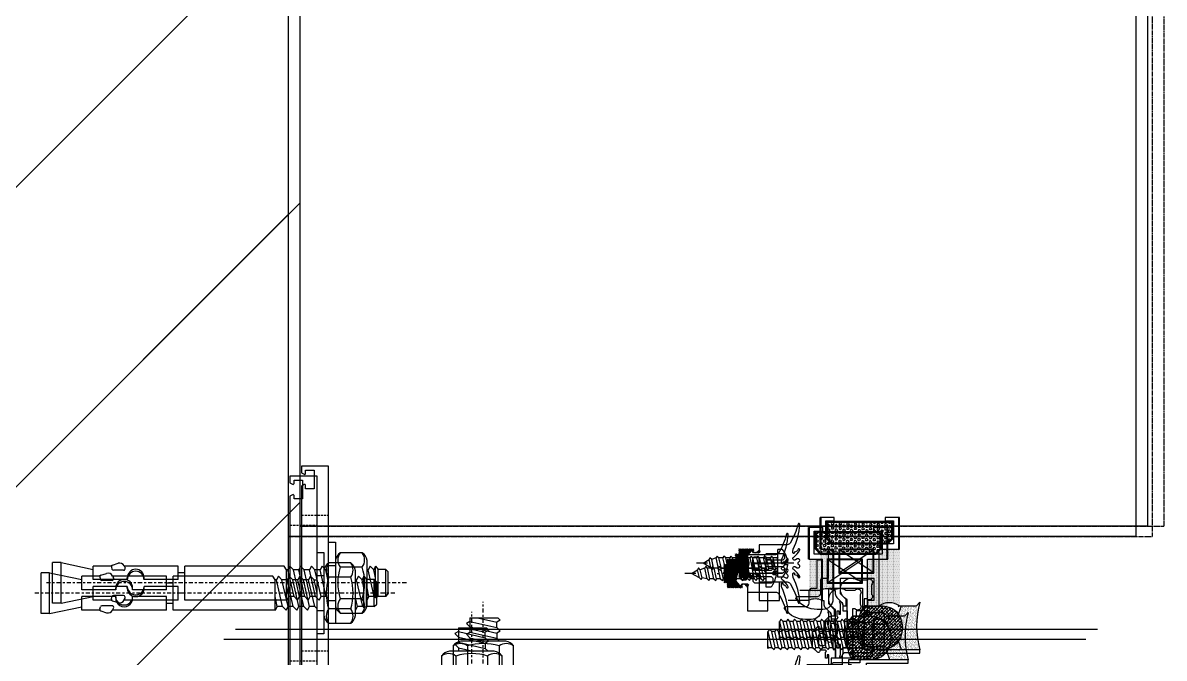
# Model space of a CAD drawing. Header units: inches. Extents: x 4821 to 127877, y 58012 to 433683.
# Drawn here: x 92413.6 to 92750.3, y 154196.6 to 154384.1 of the extents above; entities that cross this region are included whole.
import ezdxf

# ---------------------------------------------------------------- set-up
doc = ezdxf.new("R2010")
doc.units = ezdxf.units.IN
doc.header["$MEASUREMENT"] = 0
for name, pattern in [('$0$104-TYPICAL FLOOR$0$HIDDEN', [0.375, 0.25, -0.125]), ('$1$Center', [29.999999, 12, -6, 6, -6]), ('$1$DASHDOT', [25.4, 12.7, -6.35, 0, -6.35]), ('$1$DASHED', [19.05, 12.7, -6.35])]:
    doc.linetypes.add(name, pattern=pattern)
for name, color, linetype in [('$1$ACC', 2, 'Continuous'), ('$1$BEAM', 2, 'Continuous'), ('A-101 Plans Building B$0$A-LIN-10', 8, 'Continuous'), ('A-FURN-FIXD', 10, 'Continuous'), ('A-WAL-CMU', 7, 'Continuous'), ('COL FISRT$0$COL GROUND$0$Cloums$0$A-COL-HAT', 8, 'Continuous'), ('COL FISRT$0$COL GROUND$0$Cloums$0$A-COL-RFC', 210, 'Continuous')]:
    doc.layers.add(name, color=color, linetype=linetype)

# ---------------------------------------------------------------- blocks, each defined once
blk = doc.blocks.new('COL FISRT')
at = {"layer": 'COL FISRT$0$COL GROUND$0$Cloums$0$A-COL-HAT'}
h = blk.add_hatch(dxfattribs=at)
h.set_pattern_fill('ANSI31', color=256, scale=500)
h.set_pattern_definition([(45, (1132937.42, -1550303.88), (-44.194174, 44.194174), [])])
h.paths.add_polyline_path([(1200077.91, -1522172.04), (1200077.91, -1518497.09), (1200078.14, -1518497.09), (1200077.67, -1517122.13), (1199432.13, -1517122.04), (1192527.91, -1517122.04), (1192527.91, -1520072.04), (1192827.91, -1520072.04), (1192827.91, -1517422.04), (1199780.89, -1517422.04), (1199777.91, -1519822.04), (1195677.91, -1519822.04), (1195677.91, -1522172.04), (1195977.91, -1522172.04), (1195977.91, -1520122.04), (1199777.91, -1520122.04), (1199777.91, -1522172.04)])
at = {"layer": 'COL FISRT$0$COL GROUND$0$Cloums$0$A-COL-RFC', "linetype": 'Continuous', "elevation": 0}
blk.add_lwpolyline([(1200077.91, -1522172.04), (1200077.91, -1517122.13), (1199783.88, -1517122.04), (1192527.91, -1517122.04), (1192527.91, -1520072.04), (1192827.91, -1520072.04), (1192827.91, -1517422.04), (1199777.91, -1517422.04), (1199777.91, -1519822.04), (1195677.91, -1519822.04), (1195677.91, -1522172.04), (1195977.91, -1522172.04), (1195977.91, -1520122.04), (1199777.91, -1520122.04), (1199777.91, -1522172.04), (1200077.91, -1522172.04)], dxfattribs=at)
blk = doc.blocks.new('$1$M6x25')
at = {"color": 71}
for p, q in [((-6, 4.5), (-6, -4.5)), ((0, 5), (-5.5, 5)), ((0, 5), (0, -5)), ((0.82, 2.34), (0, 2.34)), ((1.19, 3), (0.82, 2.34)), ((0.82, 2.34), (1.88, -2.34)), ((1.85, 2.34), (1.19, 3)), ((1.85, 2.34), (2.91, -2.34)), ((2.82, 2.34), (1.85, 2.34)), ((3.19, 3), (2.82, 2.34)), ((2.82, 2.34), (3.88, -2.34)), ((3.85, 2.34), (3.19, 3)), ((3.85, 2.34), (4.91, -2.34)), ((4.82, 2.34), (3.85, 2.34)), ((5.19, 3), (4.82, 2.34)), ((4.82, 2.34), (5.88, -2.34)), ((5.85, 2.34), (5.19, 3)), ((5.85, 2.34), (6.91, -2.34)), ((6.82, 2.34), (5.85, 2.34)), ((7.19, 3), (6.82, 2.34)), ((6.82, 2.34), (7.88, -2.34)), ((7.85, 2.34), (7.19, 3)), ((7.85, 2.34), (8.91, -2.34)), ((8.82, 2.34), (7.85, 2.34)), ((9.19, 3), (8.82, 2.34)), ((8.82, 2.34), (9.88, -2.34)), ((9.85, 2.34), (9.19, 3)), ((9.85, 2.34), (10.91, -2.34)), ((10.82, 2.34), (9.85, 2.34)), ((11.19, 3), (10.82, 2.34)), ((10.82, 2.34), (11.88, -2.34)), ((11.85, 2.34), (11.19, 3)), ((11.85, 2.34), (12.91, -2.34)), ((12.82, 2.34), (11.85, 2.34)), ((13.19, 3), (12.82, 2.34)), ((12.82, 2.34), (13.88, -2.34)), ((13.85, 2.34), (13.19, 3)), ((13.85, 2.34), (14.91, -2.34)), ((14.82, 2.34), (13.85, 2.34)), ((15.19, 3), (14.82, 2.34)), ((14.82, 2.34), (15.88, -2.34)), ((15.85, 2.34), (15.19, 3)), ((15.85, 2.34), (16.91, -2.34)), ((16.82, 2.34), (15.85, 2.34)), ((17.19, 3), (16.82, 2.34)), ((16.82, 2.34), (17.88, -2.34)), ((17.85, 2.34), (17.19, 3)), ((17.85, 2.34), (18.91, -2.34)), ((18.82, 2.34), (17.85, 2.34)), ((19.19, 3), (18.82, 2.34)), ((18.82, 2.34), (19.88, -2.34)), ((19.85, 2.34), (19.19, 3)), ((19.85, 2.34), (20.91, -2.34)), ((20.82, 2.34), (19.85, 2.34)), ((21.19, 3), (20.82, 2.34)), ((20.82, 2.34), (21.88, -2.34)), ((21.85, 2.34), (21.19, 3)), ((21.85, 2.34), (22.91, -2.34)), ((22.82, 2.34), (21.85, 2.34)), ((23.19, 3), (22.82, 2.34)), ((22.82, 2.34), (23.88, -2.34)), ((23.85, 2.34), (23.19, 3)), ((23.85, 2.34), (24.91, -2.34)), ((24.82, 2.34), (23.85, 2.34)), ((25, 2.66), (24.82, 2.34)), ((24.82, 2.34), (25, 1.56)), ((25, 2.66), (25, -2.34)), ((1.88, -2.34), (0, -2.34)), ((1.88, -2.34), (2.54, -3)), ((2.54, -3), (2.91, -2.34)), ((2.91, -2.34), (3.88, -2.34)), ((3.88, -2.34), (4.54, -3)), ((4.54, -3), (4.91, -2.34)), ((4.91, -2.34), (5.88, -2.34)), ((5.88, -2.34), (6.54, -3)), ((6.54, -3), (6.91, -2.34)), ((6.91, -2.34), (7.88, -2.34)), ((7.88, -2.34), (8.54, -3)), ((8.54, -3), (8.91, -2.34)), ((8.91, -2.34), (9.88, -2.34)), ((9.88, -2.34), (10.54, -3)), ((10.54, -3), (10.91, -2.34)), ((10.91, -2.34), (11.88, -2.34)), ((11.88, -2.34), (12.54, -3)), ((12.54, -3), (12.91, -2.34)), ((12.91, -2.34), (13.88, -2.34)), ((13.88, -2.34), (14.54, -3)), ((14.54, -3), (14.91, -2.34)), ((14.91, -2.34), (15.88, -2.34)), ((15.88, -2.34), (16.54, -3)), ((16.54, -3), (16.91, -2.34)), ((16.91, -2.34), (17.88, -2.34)), ((17.88, -2.34), (18.54, -3)), ((18.54, -3), (18.91, -2.34)), ((18.91, -2.34), (19.88, -2.34)), ((19.88, -2.34), (20.54, -3)), ((20.54, -3), (20.91, -2.34)), ((20.91, -2.34), (21.88, -2.34)), ((21.88, -2.34), (22.54, -3)), ((22.54, -3), (22.91, -2.34)), ((22.91, -2.34), (23.88, -2.34)), ((23.88, -2.34), (24.54, -3)), ((24.54, -3), (24.91, -2.34)), ((24.91, -2.34), (25, -2.34)), ((0, -5), (-5.5, -5))]:
    blk.add_line(p, q, dxfattribs=at)
at = {"color": 2, "linetype": '$1$Center', "ltscale": 10}
blk.add_line((-7.77, 0), (26.88, 0), dxfattribs=at)
at = {"color": 71, "linetype": '$1$DASHED', "ltscale": 100}
for p, q in [((-6, 2.89), (-3, 2.89)), ((-6, 1.44), (-3, 1.44)), ((-6, -1.44), (-3, -1.44)), ((-6, -2.89), (-3, -2.89))]:
    blk.add_line(p, q, dxfattribs=at)
at = {"color": 71}
for centre, start, end in [((-5.5, 4.5), 90, 180), ((-5.5, -4.5), 180, 270)]:
    blk.add_arc(centre, 0.5, start, end, dxfattribs=at)
at = {"color": 71, "linetype": '$1$DASHED', "ltscale": 100}
for centre, radius, start, end in [((-4.2, 2.17), 1.4, 329.0209, 30.9791), ((-8.11, 0), 5.31, 344.2222, 15.7778), ((-4.2, -2.17), 1.4, 329.0209, 30.9791)]:
    blk.add_arc(centre, radius, start, end, dxfattribs=at)
blk = doc.blocks.new('$1$butile2')
h = blk.add_hatch(color=11)
h.dxf.hatch_style = 1
h.paths.add_polyline_path([(9.3, 0.2), (0, 0.2), (0, 0), (9.3, 0)])
at = {"color": 11}
blk.add_lwpolyline([(9.3, 0.2), (0, 0.2), (0, 0), (9.3, 0)], close=True, dxfattribs=at)
blk = doc.blocks.new('$1$inner silicone')
h = blk.add_hatch()
h.set_pattern_fill('DOTS', scale=4)
h.paths.add_polyline_path([(12.2, 0), (12.2, -0.2), (12.2, -4), (0, -4, 0.23607), (0, 0)])
at = {"color": 7}
blk.add_line((12.2, -0.2), (12.2, 0), dxfattribs=at)
blk.add_arc((-4, -2), 4.47, 333.4347, 26.5653, dxfattribs=at)
blk = doc.blocks.new('$1$outer silicone')
h = blk.add_hatch()
h.set_pattern_fill('DOTS', scale=4)
h.paths.add_polyline_path([(16.7, 0), (16.7, -5.8), (16.7, -6), (0, -6, 0.293351), (0, 0)])
at = {"color": 7}
blk.add_line((16.7, -5.8), (16.7, -6), dxfattribs=at)
blk.add_arc((-4.67, -3), 5.55, 327.3018, 32.6982, dxfattribs=at)
blk = doc.blocks.new('$1$GTSY500112')
at = {"layer": 'A-FURN-FIXD'}
blk.add_lwpolyline([(5.93, -11.75, 0.57735), (5.07, -11.75, -1), (4.2, -11.25), (4.49, -10.75, 0.965781), (3.64, -10.22, -0.138673), (1.56, -11.98, -1.037842), (1.37, -11.52, 0.283592), (2.23, -10.43, -0.584426), (2.31, -10.4, 1.39494), (2.44, -10), (1.75, -10, 0.111575), (1.32, -10.1, -0.09543), (-6.01, -12, -0.91232), (-6.08, -11.51, 0.076551), (-0.47, -9.14, 0.260148), (0, -8.29), (0, 0), (1.56, 0), (2.11, -0.24), (2.45, 0.05), (2.45, 1.67), (1.96, 1.89), (1.81, 2.1), (1.92, 2.38), (3.29, 3.53), (5.21, 3.03), (5.79, 3.03), (7.71, 3.53), (9.08, 2.38), (9.19, 2.1), (9.03, 1.89), (8.55, 1.67), (8.55, 0.05), (8.88, -0.24), (9.44, 0), (11, 0), (11, -8.29, 0.260148), (11.47, -9.14, 0.076551), (17.08, -11.51, -0.91232), (17, -12, -0.09543), (9.68, -10.1, 0.111575), (9.25, -10), (8.55, -10, 1.39494), (8.69, -10.4, -0.584426), (8.77, -10.43, 0.283592), (9.62, -11.52, -1.037842), (9.43, -11.98, -0.138673), (7.36, -10.22, 0.965781), (6.51, -10.75), (6.8, -11.25, -1)], format="xyb", close=True, dxfattribs=at)
for points in [[(4.13, -0.07), (3.64, 0.42), (3.64, 1.47), (4.13, 1.96), (6.87, 1.96), (7.36, 1.47), (7.36, 0.42), (6.87, -0.07)], [(4.01, -1.58), (4.5, -2.07), (4.5, -7.11), (4.01, -7.6), (3.19, -7.6), (2.7, -7.11), (2.7, -2.07), (3.19, -1.58)], [(7.81, -7.6), (6.99, -7.6), (6.5, -7.11), (6.5, -2.07), (6.99, -1.58), (7.81, -1.58), (8.3, -2.07), (8.3, -7.11)]]:
    blk.add_lwpolyline(points, close=True, dxfattribs=at)
blk = doc.blocks.new('$1$GTSY500502')
at = {"color": 151}
blk.add_lwpolyline([(-1.78, 2.38, -0.668179), (-2.07, 1.7), (-2.35, 1.7), (-2.35, 0), (-2.01, -0.29), (-1.68, 0), (0, 0), (0, -0.49), (-1, -0.49), (-1, -0.99), (1.91, -0.99, 0.15392), (2.48, -0.81, -0.807191), (2.77, -1.07, -0.191853), (2.18, -1.52, -0.072848), (0.68, -1.72), (0, -1.72), (0, -3), (-2.5, -3), (-2.5, -2.5, 0.414214), (-2.8, -2.2), (-8.2, -2.2, 0.414214), (-8.5, -2.5), (-8.5, -3), (-11, -3), (-11, -1.72), (-11.68, -1.72, -0.072848), (-13.18, -1.52, -0.191853), (-13.77, -1.07, -0.807191), (-13.48, -0.81, 0.15392), (-12.91, -0.99), (-10, -0.99), (-10, -0.49), (-11, -0.49), (-11, 0), (-9.32, 0), (-8.99, -0.29), (-8.65, 0), (-8.65, 1.7), (-8.93, 1.7, -0.668179), (-9.22, 2.38), (-7.8, 3.8), (-3.2, 3.8)], format="xyb", close=True, dxfattribs=at)
blk.add_lwpolyline([(-3.64, 0.49), (-4.13, 0), (-6.87, 0), (-7.36, 0.49), (-7.36, 1.47), (-6.87, 1.96), (-4.13, 1.96), (-3.64, 1.47)], close=True, dxfattribs=at)
blk = doc.blocks.new('$1$RHS4.2x22')
at = {"layer": 'A-FURN-FIXD'}
for p, q in [((1.42, 4.1), (0, 4.1)), ((0, -4.1), (0, 4.1)), ((-22, 0), (-20.26, 1.09)), ((-19.72, -1.3), (-22, 0)), ((-19.98, 1.61), (-20.26, 1.09)), ((-19.72, -1.3), (-20.26, 1.09)), ((-19.45, 1.09), (-19.98, 1.61)), ((-18.23, 1.58), (-19.45, 1.09)), ((-18.91, -1.3), (-19.45, 1.09)), ((-17.85, 2.1), (-18.13, 1.58)), ((-17.42, -1.58), (-18.13, 1.58)), ((-17.33, 1.58), (-17.85, 2.1)), ((-16.14, 1.58), (-17.33, 1.58)), ((-16.61, -1.58), (-17.33, 1.58)), ((-15.85, 2.1), (-16.14, 1.58)), ((-15.42, -1.58), (-16.14, 1.58)), ((-15.33, 1.58), (-15.85, 2.1)), ((-14.61, -1.58), (-15.33, 1.58)), ((-14.14, 1.58), (-15.33, 1.58)), ((-13.85, 2.1), (-14.14, 1.58)), ((-13.43, -1.58), (-14.14, 1.58)), ((-13.33, 1.58), (-13.85, 2.1)), ((-12.62, -1.58), (-13.33, 1.58)), ((-12.14, 1.58), (-13.33, 1.58)), ((-11.86, 2.1), (-12.14, 1.58)), ((-11.43, -1.58), (-12.14, 1.58)), ((-11.33, 1.58), (-11.86, 2.1)), ((-10.62, -1.58), (-11.33, 1.58)), ((-10.15, 1.58), (-11.33, 1.58)), ((-9.86, 2.1), (-10.15, 1.58)), ((-9.43, -1.58), (-10.15, 1.58)), ((-9.86, 2.1), (-9.34, 1.58)), ((-8.62, -1.58), (-9.34, 1.58)), ((-8.15, 1.58), (-9.34, 1.58)), ((-7.86, 2.1), (-8.15, 1.58)), ((-7.43, -1.58), (-8.15, 1.58)), ((-7.34, 1.58), (-7.86, 2.1)), ((-6.63, -1.58), (-7.34, 1.58)), ((-6.15, 1.58), (-7.34, 1.58)), ((-5.86, 2.1), (-6.15, 1.58)), ((-5.44, -1.58), (-6.15, 1.58)), ((-5.34, 1.58), (-5.86, 2.1)), ((-4.63, -1.58), (-5.34, 1.58)), ((-4.15, 1.58), (-5.34, 1.58)), ((-3.87, 2.1), (-4.15, 1.58)), ((-3.44, -1.58), (-4.15, 1.58)), ((-3.44, -1.58), (-4.15, 1.58)), ((-3.34, 1.58), (-3.87, 2.1)), ((-2.63, -1.58), (-3.34, 1.58)), ((-2.16, 1.58), (-3.34, 1.58)), ((-1.87, 2.1), (-2.16, 1.58)), ((-1.44, -1.58), (-2.16, 1.58)), ((-1.35, 1.58), (-1.87, 2.1)), ((-0.63, -1.58), (-1.35, 1.58)), ((-0.16, 1.58), (-1.35, 1.58)), ((0, 1.87), (-0.16, 1.58)), ((0, 0.87), (-0.16, 1.58)), ((3.05, 0.46), (2.04, 0.46)), ((2.04, -0.46), (2.04, 0.46)), ((-19.72, -1.3), (-19.2, -1.82)), ((-19.2, -1.82), (-18.91, -1.3)), ((-17.42, -1.58), (-18.91, -1.3)), ((-17.42, -1.58), (-16.9, -2.1)), ((-16.9, -2.1), (-16.61, -1.58)), ((-15.42, -1.58), (-16.61, -1.58)), ((-15.42, -1.58), (-14.9, -2.1)), ((-14.9, -2.1), (-14.61, -1.58)), ((-13.43, -1.58), (-14.61, -1.58)), ((-13.43, -1.58), (-12.9, -2.1)), ((-12.9, -2.1), (-12.62, -1.58)), ((-11.43, -1.58), (-12.62, -1.58)), ((-11.43, -1.58), (-10.91, -2.1)), ((-10.91, -2.1), (-10.62, -1.58)), ((-9.43, -1.58), (-10.62, -1.58)), ((-9.43, -1.58), (-8.91, -2.1)), ((-8.91, -2.1), (-8.62, -1.58)), ((-7.43, -1.58), (-8.62, -1.58)), ((-7.43, -1.58), (-6.91, -2.1)), ((-6.91, -2.1), (-6.63, -1.58)), ((-5.44, -1.58), (-6.63, -1.58)), ((-5.44, -1.58), (-4.91, -2.1)), ((-4.91, -2.1), (-4.63, -1.58)), ((-3.44, -1.58), (-4.63, -1.58)), ((-3.44, -1.58), (-2.92, -2.1)), ((-2.92, -2.1), (-2.63, -1.58)), ((-1.44, -1.58), (-2.63, -1.58)), ((-1.44, -1.58), (-0.92, -2.1)), ((-0.92, -2.1), (-0.63, -1.58)), ((0, -1.58), (-0.63, -1.58)), ((3.05, -0.46), (2.04, -0.46)), ((1.42, -4.1), (0, -4.1))]:
    blk.add_line(p, q, dxfattribs=at)
at = {"layer": 'A-FURN-FIXD', "linetype": '$1$DASHDOT'}
blk.add_line((4.78, 0), (-24, 0), dxfattribs=at)
at = {"layer": 'A-FURN-FIXD'}
for centre, start, end in [((-5.01, -0.91), 9.6294, 37.9057), ((-5.01, 0.91), 322.0943, 350.3706)]:
    blk.add_arc(centre, 8.15, start, end, dxfattribs=at)
blk = doc.blocks.new('$1$Fixed bracket Plan')
at = {"layer": 'A-FURN-FIXD'}
for p, q in [((8, 100), (0, 100)), ((0, 100), (0, 98.02)), ((0, 98.02), (0.75, 97.59)), ((1.2, 97.85), (1.2, 98.8)), ((1.2, 98.8), (3.7, 98.8)), ((3.7, 98.8), (3.7, 93.3)), ((8, 33), (8, 100)), ((0.75, 94.51), (0, 94.08)), ((0, 94.08), (0, 25.92)), ((1.2, 93.3), (1.2, 94.25)), ((3.7, 93.3), (1.2, 93.3)), ((8, 53.5), (8, 77.5)), ((8, 77.5), (10, 77.5)), ((10, 77.5), (10, 53.5)), ((-73.41, 59.5), (-73.41, 71.5)), ((-70.91, 71.5), (-73.41, 71.5)), ((-70.91, 59.5), (-70.91, 71.5)), ((-70.91, 71.5), (-61.41, 69.46)), ((-55.76, 70.78), (-54.12, 71.3)), ((-61.41, 66.5), (-61.41, 70.46)), ((-56.08, 70.46), (-61.41, 70.46)), ((-56.09, 70.18), (-55.94, 69.61)), ((-52.49, 69.24), (-55.46, 69.24)), ((-52.31, 70.52), (-52.04, 69.95)), ((-36.41, 70.46), (-52.28, 70.46)), ((-36.41, 66.5), (-36.41, 70.46)), ((-34.41, 68.46), (-36.41, 68.46)), ((-5.09, 70.46), (-34.41, 70.46)), ((-34.41, 60.46), (-34.41, 70.46)), ((-4.41, 69.42), (-5.09, 70.46)), ((-4.41, 60.5), (-4.41, 69.42)), ((-3.98, 69.42), (-4.41, 69.42)), ((-3.4, 70.46), (-3.98, 69.42)), ((-2.19, 61.51), (-3.98, 69.42)), ((-2.36, 69.42), (-3.4, 70.46)), ((-0.57, 61.51), (-2.36, 69.42)), ((-0.82, 69.42), (-2.36, 69.42)), ((-0.24, 70.46), (-0.82, 69.42)), ((0.97, 61.51), (-0.82, 69.42)), ((0.81, 69.42), (-0.24, 70.46)), ((2.6, 61.51), (0.81, 69.42)), ((2.35, 69.42), (0.81, 69.42)), ((2.92, 70.46), (2.35, 69.42)), ((4.14, 61.51), (2.35, 69.42)), ((3.97, 69.42), (2.92, 70.46)), ((5.76, 61.51), (3.97, 69.42)), ((5.51, 69.42), (3.97, 69.42)), ((6.09, 70.46), (5.51, 69.42)), ((7.3, 61.51), (5.51, 69.42)), ((7.14, 69.42), (6.09, 70.46)), ((8, 65.6), (7.14, 69.42)), ((7.14, 69.42), (8, 69.42)), ((8, 70.66), (10, 70.66)), ((17.92, 70.17), (11.43, 70.17)), ((19.68, 69.42), (19.35, 69.42)), ((20.25, 70.46), (19.68, 69.42)), ((21.47, 61.51), (19.68, 69.42)), ((21.3, 69.42), (20.26, 70.46)), ((21.84, 70.46), (21.3, 69.42)), ((21.84, 67.02), (21.3, 69.42)), ((21.84, 61.13), (21.84, 70.46)), ((21.84, 70.46), (22.59, 69.5)), ((22.59, 61.5), (22.59, 69.5)), ((24.84, 69.5), (22.59, 69.5)), ((24.84, 61.5), (24.84, 69.5)), ((24.84, 69.5), (25.59, 68.75)), ((25.59, 62.25), (25.59, 68.75)), ((-51.41, 66.5), (-61.41, 66.5)), ((-61.41, 60.46), (-61.41, 64.5)), ((-51.41, 64.5), (-61.41, 64.5)), ((-51.41, 66.5), (-51.41, 67.04)), ((-51.41, 63.96), (-51.41, 64.5)), ((-46.41, 66.5), (-46.41, 67.04)), ((-36.41, 66.5), (-46.41, 66.5)), ((-36.41, 64.5), (-46.41, 64.5)), ((-46.41, 63.96), (-46.41, 64.5)), ((-36.41, 60.46), (-36.41, 64.5)), ((-3.73, 61.51), (-4.41, 64.48)), ((19.92, 61.51), (19.35, 64.05)), ((-70.91, 59.5), (-61.41, 61.46)), ((-56.09, 60.82), (-55.94, 61.39)), ((-52.49, 61.76), (-55.46, 61.76)), ((-52.31, 60.48), (-52.04, 61.05)), ((-34.41, 62.46), (-36.41, 62.46)), ((-4.31, 60.46), (-3.73, 61.51)), ((-2.19, 61.51), (-3.73, 61.51)), ((-2.19, 61.51), (-1.14, 60.46)), ((-1.14, 60.46), (-0.57, 61.51)), ((0.97, 61.51), (-0.57, 61.51)), ((0.97, 61.51), (2.02, 60.46)), ((2.02, 60.46), (2.6, 61.51)), ((4.14, 61.51), (2.6, 61.51)), ((4.14, 61.51), (5.19, 60.46)), ((5.19, 60.46), (5.76, 61.51)), ((7.3, 61.51), (5.76, 61.51)), ((7.3, 61.51), (8, 60.81)), ((17.92, 60.82), (11.43, 60.82)), ((19.35, 60.46), (19.92, 61.51)), ((21.47, 61.51), (19.92, 61.51)), ((21.47, 61.51), (21.84, 61.13)), ((22.59, 61.5), (21.84, 61.13)), ((24.84, 61.5), (22.59, 61.5)), ((24.84, 61.5), (25.59, 62.25)), ((-70.91, 59.5), (-73.41, 59.5)), ((-56.05, 60.46), (-61.41, 60.46)), ((-55.76, 60.22), (-54.12, 59.7)), ((-36.41, 60.46), (-52.32, 60.46)), ((-4.31, 60.46), (-34.41, 60.46)), ((-4.41, 60.56), (-4.31, 60.46)), ((8, 60.34), (10, 60.34)), ((49.69, 54.13), (48.65, 53.56)), ((49.69, 55.26), (57.94, 55.26)), ((49.69, 55.26), (49.69, 54.13)), ((49.69, 54.13), (49.69, 52.5)), ((49.69, 54.13), (57.61, 52.34)), ((51.89, 55.26), (57.61, 53.96)), ((58.65, 54.54), (57.61, 53.96)), ((57.61, 52.34), (57.61, 53.96)), ((57.94, 55.26), (58.65, 54.54)), ((10, 53.5), (8, 53.5)), ((49.69, 52.51), (48.65, 53.56)), ((48.65, 50.39), (49.69, 50.97)), ((49.69, 52.51), (57.61, 50.72)), ((49.69, 52.51), (49.69, 50.97)), ((49.69, 50.97), (57.61, 49.18)), ((57.61, 52.34), (58.65, 51.29)), ((58.65, 51.29), (57.61, 50.72)), ((57.61, 50.72), (57.61, 49.18)), ((60.25, 48.35), (47.05, 48.35)), ((49.69, 49.34), (48.65, 50.39)), ((49.69, 49.34), (54.09, 48.35)), ((49.69, 49.34), (49.69, 48.35)), ((57.61, 49.18), (58.43, 48.35)), ((44.73, 46.92), (44.73, 40.43)), ((48.98, 46.92), (48.98, 40.43)), ((58.33, 46.92), (58.33, 40.43)), ((62.58, 40.43), (62.58, 46.92))]:
    blk.add_line(p, q, dxfattribs=at)
at = {"layer": 'A-FURN-FIXD', "linetype": '$1$DASHED', "ltscale": 0.05}
for p, q in [((0, 85.5), (8, 85.5)), ((0, 45.5), (8, 45.5))]:
    blk.add_line(p, q, dxfattribs=at)
at = {"layer": 'A-FURN-FIXD', "linetype": '$1$Center', "ltscale": 0.1}
for p, q in [((30.95, 65.5), (-75.79, 65.5)), ((53.65, -48.26), (53.65, 59.93))]:
    blk.add_line(p, q, dxfattribs=at)
at = {"layer": 'A-FURN-FIXD'}
blk.add_lwpolyline([(11.43, 74.42, 0.202618), (10, 72.1), (10, 58.9, 0.202618), (11.43, 56.57), (17.92, 56.57, 0.202618), (19.35, 58.9), (19.35, 72.1, 0.202618), (17.92, 74.42)], format="xyb", close=True, dxfattribs=at)
for points in [[(11.43, 74.42, 0.330304), (11.43, 70.17, 0.151843), (11.43, 60.82, 0.330304), (11.43, 56.57)], [(17.92, 56.57, 0.330304), (17.92, 60.82, 0.151843), (17.92, 70.17, 0.330304), (17.92, 74.42)]]:
    blk.add_lwpolyline(points, format="xyb", dxfattribs=at)
for centre, radius, start, end in [((0.9, 97.85), 0.3, 240, 0), ((0.9, 94.25), 0.3, 360, 120), ((-55.61, 70.31), 0.5, 107.63, 195.0687), ((-53.66, 69.87), 1.5, 25.4904, 107.63), ((-55.46, 69.74), 0.5, 195.0687, 270), ((-52.49, 69.74), 0.5, 270, 25.4904), ((-48.91, 67.04), 2.5, 0, 180), ((-48.91, 66.45), 2.5, 0, 180), ((-48.91, 64.49), 2.5, 180, 0), ((-55.61, 60.69), 0.5, 164.9313, 252.37), ((-55.46, 61.26), 0.5, 90, 164.9313), ((-52.49, 61.26), 0.5, 334.5096, 90), ((-48.91, 63.96), 2.5, 180, 0), ((-53.66, 61.13), 1.5, 252.37, 334.5096), ((47.57, 44.89), 3.5, 98.6993, 144.5157), ((46.85, 44.06), 3.57, 53.4429, 126.5571), ((53.65, 31.88), 15.75, 72.7319, 107.2681), ((60.45, 44.06), 3.57, 53.4429, 126.5571), ((59.73, 44.89), 3.5, 35.4843, 81.3007)]:
    blk.add_arc(centre, radius, start, end, dxfattribs=at)
blk = doc.blocks.new('$1$silicone2')
at = {"ltscale": 0.5}
h = blk.add_hatch(dxfattribs=at)
h.set_pattern_fill('ANSI38', color=21, scale=5.416667, style=0)
h.set_pattern_definition([(45, (28504.06546, 7659.8265), (-0.478770216, 0.478770216), []), (135, (28504.06546, 7659.8265), (-1.43631065, 0.478770216), [1.692708333, -1.015625])])
h.paths.add_polyline_path([(-12.41, 16.77), (-12.72, 16.52), (-12.91, 16.28), (-13.01, 16.04), (-13.03, 15.8), (-13, 15.57), (-12.95, 15.33), (-12.88, 15.09), (-12.82, 14.85), (-12.79, 14.61), (-12.79, 14.35), (-12.8, 14.07), (-12.83, 13.76), (-12.87, 13.43), (-12.9, 13.05), (-12.93, 12.63), (-12.95, 12.15), (-12.95, 11.61), (-12.92, 11.03), (-12.86, 10.41), (-12.75, 9.78), (-12.59, 9.14), (-12.37, 8.52), (-12.07, 7.92), (-11.7, 7.36), (-11.24, 6.85), (-10.71, 6.41), (-10.11, 6.02), (-9.45, 5.7), (-8.75, 5.45), (-8.02, 5.26), (-7.27, 5.15), (-6.5, 5.11), (-5.73, 5.15), (-4.98, 5.26), (-4.25, 5.45), (-3.55, 5.7), (-2.89, 6.02), (-2.29, 6.41), (-1.76, 6.85), (-1.3, 7.36), (-0.93, 7.92), (-0.63, 8.52), (-0.41, 9.14), (-0.25, 9.78), (-0.14, 10.41), (-0.08, 11.03), (-0.05, 11.61), (-0.05, 12.15), (-0.07, 12.63), (-0.1, 13.05), (-0.13, 13.43), (-0.17, 13.76), (-0.2, 14.07), (-0.21, 14.35), (-0.21, 14.61), (-0.18, 14.85), (-0.12, 15.09), (-0.05, 15.33), (0, 15.57), (0.03, 15.8), (0.01, 16.04), (-0.09, 16.28), (-0.28, 16.52), (-0.59, 16.77), (-1.03, 17.02), (-1.59, 17.28), (-2.25, 17.52), (-3, 17.73), (-3.81, 17.92), (-4.68, 18.07), (-5.58, 18.16), (-6.5, 18.19), (-7.42, 18.16), (-8.32, 18.07), (-9.19, 17.92), (-10, 17.73), (-10.75, 17.52), (-11.41, 17.28), (-11.97, 17.02)])
h = blk.add_hatch()
h.set_pattern_fill('AR-SAND', color=11, scale=0.325)
h.set_pattern_definition([(37.5, (28504.06546, 7705.84134), (-0.020472841, 0.626217725), [0, -0.494, 0, -0.5525, 0, -0.528125]), (7.5, (28504.0655, 7705.8413), (0.57517743, 0.917197471), [0, -0.2665, 0, -0.44525, 0, -0.170625]), (327.5, (28503.6657, 7705.84134), (1.012096105, 0.001839192), [0, -0.1625, 0, -0.585, 0, -0.76375]), (317.5, (28503.6657, 7705.8413), (0.976991146, 0.285244559), [0, -0.08125, 0, -0.3835, 0, -0.43875])])
edge = h.paths.add_edge_path()
edge.add_arc((-7.69, -32.01), 32.92, 88.3807, 99.2846)
edge.add_line((-13, 0.48), (-13, 5.42))
edge.add_line((-13, 5.42), (-10.47, 6.26))
edge.add_line((-10.47, 6.26), (-10.11, 6.02))
edge.add_line((-10.11, 6.02), (-9.45, 5.7))
edge.add_line((-9.45, 5.7), (-8.75, 5.45))
edge.add_line((-8.75, 5.45), (-8.02, 5.26))
edge.add_line((-8.02, 5.26), (-7.27, 5.15))
edge.add_line((-7.27, 5.15), (-6.5, 5.11))
edge.add_line((-6.5, 5.11), (-5.73, 5.15))
edge.add_line((-5.73, 5.15), (-4.98, 5.26))
edge.add_line((-4.98, 5.26), (-4.25, 5.45))
edge.add_line((-4.25, 5.45), (-3.55, 5.7))
edge.add_line((-3.55, 5.7), (-2.89, 6.02))
edge.add_line((-2.89, 6.02), (-2.53, 6.26))
edge.add_line((-2.53, 6.26), (0, 5.42))
edge.add_line((0, 5.42), (0, 0))
edge.add_arc((-6.5, -23.05), 23.95, 74.2533, 90.6193)
at = {"color": 21, "ltscale": 0.5}
blk.add_lwpolyline([(-12.41, 16.77), (-12.72, 16.52), (-12.91, 16.28), (-13.01, 16.04), (-13.03, 15.8), (-13, 15.57), (-12.95, 15.33), (-12.88, 15.09), (-12.82, 14.85), (-12.79, 14.61), (-12.79, 14.35), (-12.8, 14.07), (-12.83, 13.76), (-12.87, 13.43), (-12.9, 13.05), (-12.93, 12.63), (-12.95, 12.15), (-12.95, 11.61), (-12.92, 11.03), (-12.86, 10.41), (-12.75, 9.78), (-12.59, 9.14), (-12.37, 8.52), (-12.07, 7.92), (-11.7, 7.36), (-11.24, 6.85), (-10.71, 6.41), (-10.11, 6.02), (-9.45, 5.7), (-8.75, 5.45), (-8.02, 5.26), (-7.27, 5.15), (-6.5, 5.11), (-5.73, 5.15), (-4.98, 5.26), (-4.25, 5.45), (-3.55, 5.7), (-2.89, 6.02), (-2.29, 6.41), (-1.76, 6.85), (-1.3, 7.36), (-0.93, 7.92), (-0.63, 8.52), (-0.41, 9.14), (-0.25, 9.78), (-0.14, 10.41), (-0.08, 11.03), (-0.05, 11.61), (-0.05, 12.15), (-0.07, 12.63), (-0.1, 13.05), (-0.13, 13.43), (-0.17, 13.76), (-0.2, 14.07), (-0.21, 14.35), (-0.21, 14.61), (-0.18, 14.85), (-0.12, 15.09), (-0.05, 15.33), (0, 15.57), (0.03, 15.8), (0.01, 16.04), (-0.09, 16.28), (-0.28, 16.52), (-0.59, 16.77), (-1.03, 17.02), (-1.59, 17.28), (-2.25, 17.52), (-3, 17.73), (-3.81, 17.92), (-4.68, 18.07), (-5.58, 18.16), (-6.5, 18.19), (-7.42, 18.16), (-8.32, 18.07), (-9.19, 17.92), (-10, 17.73), (-10.75, 17.52), (-11.41, 17.28), (-11.97, 17.02)], close=True, dxfattribs=at)
blk.add_lwpolyline([(-10.47, 6.26), (-13, 5.42), (-13, 1), (-14, 0, -0.12901), (0, 0), (0, 5.42), (-2.53, 6.26)], format="xyb", dxfattribs=at)
blk = doc.blocks.new('FIRST SLAB EDGE')
at = {"extrusion": (5.69003e-07, -1.56101e-06, 1)}
h = blk.add_hatch(dxfattribs=at)
h.set_pattern_fill('HEX', color=140, scale=3, angle=179.0162)
h.set_pattern_definition([(179.01620899, (635272.2264, -1336777.98934), (-0.011151949, -0.6494233088), [0.375, -0.75]), (299.01620899, (635272.2264, -1336777.98934), (0.56799305774, 0.3150537833), [0.375, -0.75]), (239.01620899, (635271.8515, -1336777.9829), (0.55684110875, -0.33436952553), [0.375, -0.75])])
edge = h.paths.add_edge_path()
edge.add_line((1200828.01, -1723162.74), (1200828.01, -1723166.99))
edge.add_arc((1200828.31, -1723166.99), 0.3, -180.0002, -135.0002)
edge.add_line((1200828.09, -1723167.2), (1200829.24, -1723168.35))
edge.add_arc((1200829.45, -1723168.14), 0.3, -135.0002, -90.0002)
edge.add_line((1200829.45, -1723168.44), (1200845.46, -1723168.44))
edge.add_arc((1200845.46, -1723168.14), 0.3, -90.0002, -45.0002)
edge.add_line((1200845.67, -1723168.35), (1200846.82, -1723167.2))
edge.add_arc((1200846.61, -1723166.99), 0.3, -45.0002, -0.0002)
edge.add_line((1200846.91, -1723166.99), (1200846.91, -1723162.74))
edge.add_arc((1200846.61, -1723162.74), 0.3, -0.0002, 89.9998)
edge.add_line((1200846.61, -1723162.44), (1200828.31, -1723162.44))
edge.add_arc((1200828.31, -1723162.74), 0.3, -270.0002, -180.0002)
h = blk.add_hatch(dxfattribs=at)
h.set_pattern_fill('ANSI32', angle=179.0162)
h.set_pattern_definition([(224.016208985, (621118.72673, -1343975.50766), (0.2605731915, -0.26967871972), []), (224.016208985, (621118.54998, -1343975.50462), (0.2605731915, -0.26967871972), [])])
h.paths.add_polyline_path([(1200801.76, -1723178.69), (1200801.76, -1723177.19), (1200800.76, -1723177.19), (1200800.76, -1723174.74), (1200800.46, -1723174.44), (1200800.76, -1723174.14), (1200800.76, -1723171.69), (1200801.76, -1723171.69), (1200801.76, -1723170.19), (1200806.26, -1723170.19), (1200806.26, -1723171.19), (1200806.86, -1723171.19), (1200807.76, -1723170.29), (1200807.76, -1723170.5), (1200808, -1723171.05), (1200807.7, -1723171.39), (1200806.08, -1723171.39), (1200805.87, -1723170.9), (1200805.66, -1723170.75), (1200805.38, -1723170.85), (1200804.23, -1723172.22), (1200804.72, -1723174.15), (1200804.72, -1723174.72), (1200804.23, -1723176.65), (1200805.38, -1723178.02), (1200805.66, -1723178.12), (1200805.87, -1723177.97), (1200806.08, -1723177.49), (1200807.7, -1723177.49), (1200808, -1723177.82), (1200807.76, -1723178.37), (1200807.76, -1723178.59), (1200806.86, -1723177.69), (1200806.26, -1723177.69), (1200806.26, -1723178.69)])
at = {"layer": '$1$ACC', "color": 101, "extrusion": (5.69003e-07, -1.56101e-06, 1), "elevation": 3.37}
for points in [[(1200828.01, -1723162.14, 0.414214), (1200827.71, -1723162.44), (1200827.71, -1723167.12, 0.198912), (1200827.79, -1723167.33), (1200829.12, -1723168.65, 0.198912), (1200829.33, -1723168.74), (1200845.58, -1723168.74, 0.198912), (1200845.79, -1723168.65), (1200847.12, -1723167.33, 0.198912), (1200847.21, -1723167.12), (1200847.21, -1723162.44, 0.414214), (1200846.91, -1723162.14)], [(1200828.01, -1723162.74), (1200828.01, -1723166.99, 0.198912), (1200828.09, -1723167.2), (1200829.24, -1723168.35, 0.198912), (1200829.45, -1723168.44), (1200845.46, -1723168.44, 0.198912), (1200845.67, -1723168.35), (1200846.82, -1723167.2, 0.198912), (1200846.91, -1723166.99), (1200846.91, -1723162.74, 0.414214), (1200846.61, -1723162.44), (1200828.31, -1723162.44, 0.414214)]]:
    blk.add_lwpolyline(points, format="xyb", close=True, dxfattribs=at)
at = {"color": 16, "linetype": 'Continuous', "extrusion": (5.69003e-07, -1.56101e-06, 1)}
blk.add_line((1200825.96, -1723160.94, 0), (1200825.76, -1723160.94, 0), dxfattribs=at)
at = {"color": 52, "extrusion": (5.69003e-07, -1.56101e-06, 1)}
for p, q in [((1200831.46, -1723177.14, 0), (1200841.46, -1723170.44, 0)), ((1200841.46, -1723177.14, 0), (1200831.46, -1723170.44, 0))]:
    blk.add_line(p, q, dxfattribs=at)
at = {"color": 165, "linetype": 'Continuous', "extrusion": (5.69003e-07, -1.56101e-06, 1)}
for p, q in [((1200825.76, -1723182.44, 0), (1200819.76, -1723182.44, 0)), ((1200849.16, -1723186.94, 0), (1200854.16, -1723186.94, 0)), ((1200849.16, -1723186.94, 0), (1200854.16, -1723186.94, 0)), ((1200854.16, -1723186.94, 0), (1200855.16, -1723185.94, 0))]:
    blk.add_line(p, q, dxfattribs=at)
at = {"color": 7, "extrusion": (5.69003e-07, -1.56101e-06, 1)}
blk.add_line((1200849.16, -1723186.94, 0), (1200848.8, -1723187.26, 0), dxfattribs=at)
blk.add_line((1200849.16, -1723186.94, 0), (1200848.8, -1723187.26, 0), dxfattribs=at)
at = {"color": 81, "linetype": '$1$Center', "ltscale": 25, "extrusion": (5.69003e-07, -1.56101e-06, 1)}
blk.add_line((1200907.59, -1723193.94, 0), (1200653.29, -1723193.94, 0), dxfattribs=at)
at = {"color": 16, "linetype": 'Continuous', "extrusion": (5.69003e-07, -1.56101e-06, 1), "elevation": 3.37}
blk.add_lwpolyline([(1200832.16, -1723185.96, -0.198912), (1200832.46, -1723186.67), (1200832.46, -1723186.94), (1200833.46, -1723186.94), (1200833.46, -1723185.14), (1200831.76, -1723183.44), (1200831.76, -1723178.84), (1200841.66, -1723178.84), (1200841.66, -1723185.44), (1200839.76, -1723185.44), (1200839.76, -1723186.94), (1200843.16, -1723186.94), (1200843.16, -1723170.24), (1200848.96, -1723170.24), (1200848.96, -1723160.94), (1200844.96, -1723160.94), (1200844.96, -1723161.94), (1200847.46, -1723161.94), (1200847.46, -1723168.74), (1200827.46, -1723168.74), (1200827.46, -1723161.94), (1200829.96, -1723161.94), (1200829.96, -1723160.94), (1200825.96, -1723160.94), (1200825.96, -1723170.24), (1200829.76, -1723170.24), (1200829.76, -1723182.44), (1200830.26, -1723182.44), (1200830.26, -1723183.44, 0.198912), (1200830.69, -1723184.5)], format="xyb", close=True, dxfattribs=at)
at = {"color": 21, "linetype": 'Continuous', "extrusion": (5.69003e-07, -1.56101e-06, 1), "elevation": 3.37}
blk.add_lwpolyline([(1200824.96, -1723184.24, 0.414214), (1200825.96, -1723183.24), (1200825.96, -1723181.84), (1200825.96, -1723181.84), (1200825.96, -1723180.44), (1200825.96, -1723180.44), (1200825.96, -1723179.54, -0.414214), (1200826.66, -1723178.84), (1200828.26, -1723178.84), (1200828.26, -1723170.44), (1200829.56, -1723170.44), (1200829.56, -1723180.44), (1200829.56, -1723180.44), (1200829.56, -1723181.84), (1200829.56, -1723181.84), (1200829.56, -1723185.04, -0.414214), (1200826.56, -1723188.04), (1200824.88, -1723188.04, -0.231514), (1200818.76, -1723185.05, -0.624419), (1200819.16, -1723184.24)], format="xyb", close=True, dxfattribs=at)
at = {"color": 16, "linetype": 'Continuous', "extrusion": (5.69003e-07, -1.56101e-06, 1), "elevation": 3.37}
blk.add_lwpolyline([(1200831.26, -1723170.24), (1200831.26, -1723177.34), (1200841.66, -1723177.34), (1200841.66, -1723170.24)], close=True, dxfattribs=at)
at = {"color": 52, "extrusion": (5.69003e-07, -1.56101e-06, 1), "elevation": 3.37}
blk.add_lwpolyline([(1200831.46, -1723170.44), (1200831.46, -1723177.14), (1200841.46, -1723177.14), (1200841.46, -1723170.44)], close=True, dxfattribs=at)
at = {"color": 31, "extrusion": (5.69003e-07, -1.56101e-06, 1), "elevation": 3.37}
blk.add_lwpolyline([(1200807.76, -1723179.94), (1200807.76, -1723185.44), (1200813.76, -1723185.44), (1200813.76, -1723179.94)], dxfattribs=at)
at = {"color": 7, "extrusion": (5.69003e-07, -1.56101e-06, 1), "elevation": 3.37}
blk.add_lwpolyline([(1200836.74, -1723179.34), (1200839.54, -1723179.34, -1.010051), (1200840.96, -1723180.75), (1200840.96, -1723183.53, -1.010051), (1200839.54, -1723184.94), (1200838.76, -1723184.94), (1200838.76, -1723199.44), (1200833.76, -1723199.44), (1200833.76, -1723185.09, -1.08744)], format="xyb", close=True, dxfattribs=at)
at = {"color": 3, "linetype": '$1$Center', "ltscale": 50, "extrusion": (5.69003e-07, -1.56101e-06, 1), "elevation": 3.37}
blk.add_lwpolyline([(1200840.86, -1723200.44), (1200840.86, -1723200.84), (1200833.25, -1723200.84, 0.414214), (1200832.25, -1723201.84), (1200832.25, -1723204.44), (1200821.96, -1723204.44), (1200821.42, -1723205.1, 0.352941), (1200821.42, -1723205.48), (1200821.96, -1723206.14), (1200823.96, -1723206.14), (1200823.96, -1723205.64), (1200833.2, -1723205.64), (1200833.2, -1723206.14), (1200834.95, -1723206.14), (1200835.49, -1723205.48, 0.352941), (1200835.49, -1723205.1), (1200834.95, -1723204.44), (1200834.25, -1723204.44), (1200834.25, -1723202.84), (1200842.36, -1723202.84, 0.414214), (1200842.86, -1723202.34), (1200842.86, -1723200.94), (1200855.16, -1723200.94), (1200855.16, -1723199.94), (1200841.36, -1723199.94, 0.414214)], format="xyb", close=True, dxfattribs=at)
at = {"layer": 'A-101 Plans Building B$0$A-LIN-10', "linetype": '$0$104-TYPICAL FLOOR$0$HIDDEN'}
for p, q in [((1200927.28, -1723163.52, 0), (1200927.28, -1722363.53, 0)), ((1200672.28, -1723163.52, 0), (1200927.28, -1723163.52, 0))]:
    blk.add_line(p, q, dxfattribs=at)
at = {"layer": 'A-WAL-CMU'}
blk.add_line((1200672.34, -1728513.46), (1200672.34, -1723163.52), dxfattribs=at)
blk.add_lwpolyline([(1200672.34, -1722363.52), (1200922.34, -1722363.52), (1200922.34, -1723163.52), (1200672.28, -1723163.52)], dxfattribs=at)
at = {"layer": '$1$BEAM', "extrusion": (5.69003e-07, -1.56101e-06, 1), "rotation": 359.9997810401331}
blk.add_blockref('$1$Fixed bracket Plan', (1200672.76, -1723245.74, 3.37), dxfattribs=at)
at = {"color": 7, "extrusion": (-5.69003e-07, 1.56101e-06, -1), "zscale": -1, "rotation": 270.0002189598665}
for name, p in [('$1$butile2', (-1200825.96, -1723160.94, -3.37)), ('$1$GTSY500112', (-1200807.76, -1723168.94, -3.37)), ('$1$silicone2', (-1200855.16, -1723199.94, -3.37))]:
    blk.add_blockref(name, p, dxfattribs=at)
at = {"color": 7, "extrusion": (5.69003e-07, -1.56101e-06, 1)}
for name, p, rotation in [('$1$butile2', (1200848.96, -1723160.94, 3.37), 269.9997810401335), ('$1$RHS4.2x22', (1200813.26, -1723174.44, 3.37), 359.9997810401331), ('$1$inner silicone', (1200825.76, -1723182.44, 3.37), 89.99978104013346), ('$1$outer silicone', (1200843.16, -1723186.94, 3.37), 89.99978104013346), ('$1$GTSY500502', (1200830.76, -1723188.44, 3.37), 89.99978104013346), ('$1$M6x25', (1200838.76, -1723193.94, 3.37), 179.9997810401334), ('$1$GTSY500112', (1200807.76, -1723218.94, 3.37), 89.99978104013346)]:
    blk.add_blockref(name, p, dxfattribs=dict(at, rotation=rotation))

msp = doc.modelspace()

# ---------------------------------------------------------------- block references
at = {"layer": 'A-WAL-CMU'}
for name, p in [('FIRST SLAB EDGE', (-1108176.96, 1877399.04)), ('FIRST SLAB EDGE', (-1108180.36, 1877396.06)), ('COL FISRT', (-1107582.53, 1673082.6, 0)), ('COL FISRT', (-1107585.93, 1673079.62, 0))]:
    msp.add_blockref(name, p, dxfattribs=at)

doc.saveas('drawing.dxf')
